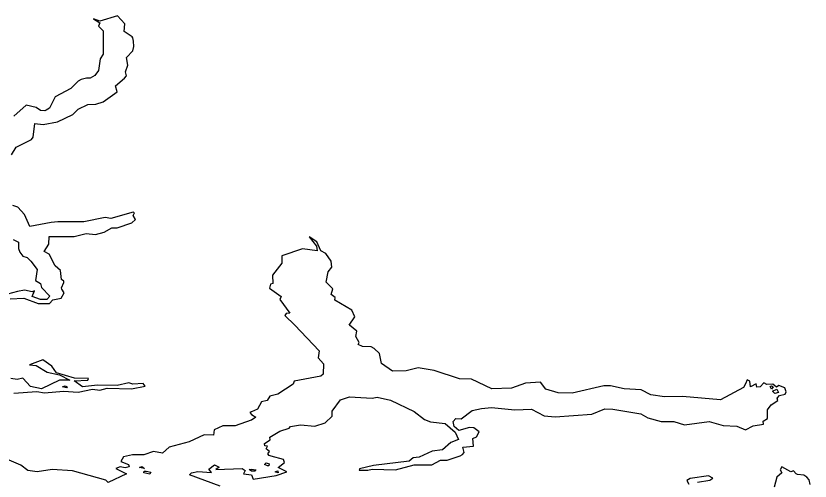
# Model space of a CAD drawing. Header units: inches. Extents: x -128.78 to -121.96, y 47.51 to 52.08.
# Drawn here: x -126.73 to -126.165, y 50.866 to 51.197 of the extents above; entities that cross this region are included whole.
import ezdxf

# ---------------------------------------------------------------- set-up
doc = ezdxf.new("R2010")
doc.units = ezdxf.units.IN
doc.header["$MEASUREMENT"] = 0
doc.layers.add('country_Clip', color=7, linetype='Continuous')

msp = doc.modelspace()

# ---------------------------------------------------------------- linework, layer by layer
at = {"layer": 'country_Clip'}
for points in [[(-126.73336, 51.09776), (-126.72995, 51.10306), (-126.71907, 51.1087), (-126.7178, 51.11032), (-126.71672, 51.12009), (-126.71075, 51.11921), (-126.70053, 51.12124), (-126.68961, 51.1264), (-126.68589, 51.13027), (-126.67902, 51.13358), (-126.67318, 51.13368), (-126.66808, 51.13533), (-126.65818, 51.14248), (-126.6593, 51.14672), (-126.65294, 51.15234), (-126.65149, 51.15387), (-126.65226, 51.15665), (-126.65039, 51.16141), (-126.65144, 51.16699), (-126.64692, 51.17176), (-126.64623, 51.17485), (-126.6464, 51.17859), (-126.64703, 51.181), (-126.64741, 51.18163), (-126.65305, 51.18543), (-126.65269, 51.19077), (-126.65782, 51.19653), (-126.67041, 51.19268), (-126.6749, 51.19434), (-126.67047, 51.19156), (-126.67142, 51.18912), (-126.66803, 51.18582), (-126.66804, 51.16919), (-126.67014, 51.16593), (-126.67131, 51.15764), (-126.67407, 51.15404), (-126.67731, 51.15234), (-126.67998, 51.15234), (-126.6836, 51.15121), (-126.68576, 51.15018), (-126.69095, 51.14484), (-126.70217, 51.13886), (-126.70625, 51.13095), (-126.70863, 51.12938), (-126.70957, 51.12911), (-126.71256, 51.12921), (-126.71562, 51.13138), (-126.72274, 51.13304), (-126.73172, 51.12512)], [(-126.73435, 50.99521), (-126.72447, 50.99563), (-126.71433, 50.99194), (-126.70636, 50.99191), (-126.70384, 50.99466), (-126.69799, 50.99583), (-126.69589, 50.99962), (-126.69748, 51.0021), (-126.69759, 51.00308), (-126.69604, 51.00687), (-126.69608, 51.00793), (-126.6977, 51.00907), (-126.69847, 51.01553), (-126.70225, 51.01885), (-126.70657, 51.02707), (-126.70996, 51.02896), (-126.70671, 51.03416), (-126.70645, 51.03951), (-126.68873, 51.03965), (-126.68017, 51.04182), (-126.67357, 51.04105), (-126.6674, 51.0426), (-126.662, 51.04574), (-126.65806, 51.04577), (-126.64766, 51.0493), (-126.64508, 51.05182), (-126.64662, 51.05452), (-126.64564, 51.05654), (-126.64673, 51.05685), (-126.6626, 51.05253), (-126.66651, 51.05322), (-126.68171, 51.04995), (-126.70021, 51.05013), (-126.70496, 51.04967), (-126.72027, 51.04666), (-126.72405, 51.05533), (-126.72882, 51.06036), (-126.73225, 51.06168)], [(-126.73211, 51.03757), (-126.72838, 51.03563), (-126.72832, 51.03112), (-126.72737, 51.0284), (-126.72531, 51.02555), (-126.72216, 51.02465), (-126.71958, 51.0221), (-126.71508, 51.01608), (-126.71631, 51.0083), (-126.71262, 51.00606), (-126.71186, 51.00343), (-126.70594, 50.99706), (-126.70804, 50.99475), (-126.71266, 50.99478), (-126.71857, 50.99686), (-126.71681, 51.00094), (-126.71849, 51.00033), (-126.72406, 51.00155), (-126.72909, 51.00052), (-126.73619, 50.99867)], [(-126.58469, 50.86194), (-126.60657, 50.87001), (-126.60515, 50.87146), (-126.6006, 50.87243), (-126.59099, 50.87175), (-126.5929, 50.87405), (-126.58882, 50.87722), (-126.58557, 50.87543), (-126.58792, 50.87378), (-126.5692, 50.87463), (-126.56699, 50.87319), (-126.56816, 50.87088), (-126.5625, 50.86998), (-126.56136, 50.86706), (-126.545, 50.86972), (-126.53732, 50.87213), (-126.54347, 50.87528), (-126.53902, 50.87886), (-126.53983, 50.881), (-126.54849, 50.88331), (-126.54984, 50.88393), (-126.55078, 50.88491), (-126.54961, 50.88673), (-126.55206, 50.88852), (-126.55121, 50.8905), (-126.55307, 50.8908), (-126.55324, 50.89239), (-126.54925, 50.89507), (-126.54937, 50.89697), (-126.54223, 50.90109), (-126.53563, 50.90318), (-126.53471, 50.90454), (-126.5276, 50.90572), (-126.51751, 50.90465), (-126.51006, 50.90698), (-126.50502, 50.91191), (-126.50502, 50.91543), (-126.4992, 50.92332), (-126.49277, 50.92545), (-126.47659, 50.92469), (-126.47301, 50.92543), (-126.4635, 50.92315), (-126.44671, 50.91514), (-126.43942, 50.90945), (-126.43505, 50.90788), (-126.42478, 50.90662), (-126.41755, 50.90052), (-126.41515, 50.89526), (-126.42058, 50.89304), (-126.42663, 50.88786), (-126.434, 50.88688), (-126.44328, 50.88267), (-126.44751, 50.88206), (-126.45018, 50.87977), (-126.47557, 50.87664), (-126.48553, 50.87445), (-126.48594, 50.87329), (-126.47971, 50.87335), (-126.47655, 50.87409), (-126.45994, 50.87363), (-126.4467, 50.87708), (-126.43412, 50.87725), (-126.4281, 50.8805), (-126.42316, 50.88061), (-126.41396, 50.88351), (-126.41228, 50.88466), (-126.41122, 50.88608), (-126.412, 50.88966), (-126.4045, 50.89038), (-126.40498, 50.89592), (-126.40234, 50.8971), (-126.40048, 50.90065), (-126.4042, 50.90346), (-126.40729, 50.90365), (-126.41488, 50.90166), (-126.41828, 50.90451), (-126.41894, 50.90802), (-126.417, 50.91005), (-126.41337, 50.90987), (-126.40539, 50.91574), (-126.3989, 50.91734), (-126.3918, 50.91792), (-126.37511, 50.91636), (-126.36334, 50.91679), (-126.35422, 50.91205), (-126.34631, 50.91127), (-126.32032, 50.91326), (-126.31111, 50.91693), (-126.30529, 50.91682), (-126.28544, 50.91336), (-126.2805, 50.91071), (-126.27089, 50.90794), (-126.26205, 50.90805), (-126.2543, 50.90573), (-126.23677, 50.90808), (-126.22682, 50.90516), (-126.21699, 50.90481), (-126.21094, 50.90207), (-126.20541, 50.90483), (-126.19815, 50.90607), (-126.19834, 50.90821), (-126.19517, 50.91007), (-126.19527, 50.91624), (-126.19278, 50.91998), (-126.18792, 50.92296), (-126.18851, 50.92465), (-126.18678, 50.92651), (-126.1827, 50.92741), (-126.18191, 50.92919), (-126.18286, 50.93187), (-126.18732, 50.93355), (-126.18898, 50.93251), (-126.19157, 50.93457), (-126.19568, 50.93432), (-126.19778, 50.93563), (-126.20052, 50.93266), (-126.20287, 50.93255), (-126.20326, 50.93472), (-126.20735, 50.93262), (-126.20794, 50.93659), (-126.20974, 50.93758), (-126.21094, 50.93471), (-126.2124, 50.93231), (-126.22881, 50.92354), (-126.25583, 50.92574), (-126.26869, 50.92549), (-126.27826, 50.92691), (-126.28527, 50.9306), (-126.29726, 50.93135), (-126.307, 50.93331), (-126.31182, 50.93329), (-126.33432, 50.92811), (-126.34419, 50.92848), (-126.35304, 50.93098), (-126.35678, 50.93611), (-126.36754, 50.93521), (-126.37755, 50.93184), (-126.39136, 50.93133), (-126.40591, 50.93801), (-126.41455, 50.93846), (-126.4326, 50.94441), (-126.44387, 50.9461), (-126.45252, 50.94409), (-126.46218, 50.9438), (-126.47003, 50.94922), (-126.47141, 50.9563), (-126.47515, 50.96001), (-126.47742, 50.96118), (-126.48355, 50.96129), (-126.48647, 50.96279), (-126.48576, 50.96415), (-126.48823, 50.96845), (-126.48747, 50.97224), (-126.49272, 50.97656), (-126.49289, 50.97656), (-126.48899, 50.9824), (-126.491, 50.9873), (-126.50328, 50.99424), (-126.50291, 50.99632), (-126.50584, 50.99842), (-126.5047, 51.00235), (-126.50924, 51.00717), (-126.50792, 51.01437), (-126.50541, 51.01786), (-126.5058, 51.02218), (-126.50952, 51.02759), (-126.51321, 51.02941), (-126.51596, 51.03581), (-126.52135, 51.03942), (-126.5163, 51.03277), (-126.51587, 51.02934), (-126.5263, 51.03072), (-126.54089, 51.02575), (-126.54099, 51.02072), (-126.54756, 51.01201), (-126.54738, 51.00627), (-126.54893, 51.00572), (-126.5496, 51.00275), (-126.54145, 50.99688), (-126.54235, 50.9949), (-126.53531, 50.98505), (-126.53778, 50.98484), (-126.53874, 50.98339), (-126.53158, 50.97656), (-126.5316, 50.97643), (-126.51425, 50.95825), (-126.51497, 50.95325), (-126.51136, 50.94911), (-126.51138, 50.9417), (-126.51326, 50.94024), (-126.53201, 50.93661), (-126.53283, 50.93459), (-126.5437, 50.92748), (-126.54942, 50.92603), (-126.55128, 50.92302), (-126.55543, 50.92198), (-126.55827, 50.91673), (-126.5625, 50.9149), (-126.56272, 50.9149), (-126.56367, 50.91444), (-126.5625, 50.91295), (-126.55952, 50.91103), (-126.5625, 50.90904), (-126.56267, 50.90901), (-126.57409, 50.90489), (-126.5829, 50.90485), (-126.58895, 50.90216), (-126.58961, 50.89834), (-126.59623, 50.89842), (-126.60692, 50.89346), (-126.62103, 50.88987), (-126.62576, 50.88554), (-126.63217, 50.88665), (-126.63912, 50.88442), (-126.64713, 50.88436), (-126.6537, 50.88294), (-126.6554, 50.87956), (-126.64991, 50.87734), (-126.64949, 50.87573), (-126.65241, 50.87505), (-126.65591, 50.87584), (-126.65896, 50.87449), (-126.65137, 50.87089), (-126.66442, 50.86466), (-126.66606, 50.86617), (-126.68985, 50.87281), (-126.70423, 50.87378), (-126.71494, 50.87227), (-126.72171, 50.87311), (-126.72658, 50.87692), (-126.73485, 50.88059)], [(-126.73171, 50.92816), (-126.71533, 50.92936), (-126.70983, 50.92836), (-126.69633, 50.92961), (-126.68594, 50.92885), (-126.67571, 50.93101), (-126.67054, 50.93032), (-126.66517, 50.93161), (-126.64781, 50.93114), (-126.63808, 50.93316), (-126.63951, 50.93501), (-126.64698, 50.93446), (-126.64975, 50.93554), (-126.65815, 50.93362), (-126.67212, 50.93384), (-126.68278, 50.9327), (-126.68863, 50.93698), (-126.67886, 50.9374), (-126.67848, 50.9386), (-126.68853, 50.93893), (-126.70124, 50.94256), (-126.70459, 50.94734), (-126.71103, 50.95196), (-126.72046, 50.9483), (-126.71573, 50.9478), (-126.70783, 50.94312), (-126.69903, 50.94128), (-126.69168, 50.93741), (-126.69908, 50.93739), (-126.71194, 50.93132), (-126.71984, 50.93302), (-126.72523, 50.93873), (-126.72933, 50.93795), (-126.73365, 50.93863)], [(-126.69361, 50.93277), (-126.69408, 50.93196), (-126.69698, 50.93272), (-126.69511, 50.93338), (-126.69361, 50.93277)], [(-126.19123, 50.93257), (-126.19234, 50.93106), (-126.19333, 50.93286), (-126.19247, 50.93347), (-126.19123, 50.93257)], [(-126.18734, 50.92862), (-126.18998, 50.92797), (-126.19165, 50.92969), (-126.18852, 50.93106), (-126.18734, 50.92862)], [(-126.64058, 50.87608), (-126.63854, 50.87469), (-126.64219, 50.87528), (-126.64058, 50.87608)], [(-126.54986, 50.8778), (-126.5501, 50.87654), (-126.55122, 50.87657), (-126.55316, 50.87736), (-126.55205, 50.87866), (-126.54986, 50.8778)], [(-126.16495, 50.86313), (-126.16566, 50.86662), (-126.16737, 50.86847), (-126.16945, 50.86977), (-126.17393, 50.87037), (-126.17494, 50.8708), (-126.17688, 50.87282), (-126.1787, 50.87215), (-126.18505, 50.87583), (-126.18632, 50.87357), (-126.18514, 50.87144), (-126.18874, 50.86853), (-126.19046, 50.8614)], [(-126.63423, 50.87187), (-126.63493, 50.8706), (-126.63907, 50.8714), (-126.63885, 50.8728), (-126.63739, 50.87271), (-126.63423, 50.87187)], [(-126.55991, 50.87279), (-126.5625, 50.87277), (-126.56423, 50.87381), (-126.5625, 50.87416), (-126.55947, 50.87362), (-126.55991, 50.87279)], [(-126.54372, 50.87285), (-126.5434, 50.87151), (-126.54568, 50.87214), (-126.54372, 50.87285)], [(-126.24502, 50.86482), (-126.23629, 50.86617), (-126.23418, 50.8676), (-126.23724, 50.86945), (-126.25028, 50.86757), (-126.25259, 50.8661), (-126.25125, 50.86343)]]:
    msp.add_lwpolyline(points, dxfattribs=at)

doc.saveas('drawing.dxf')
